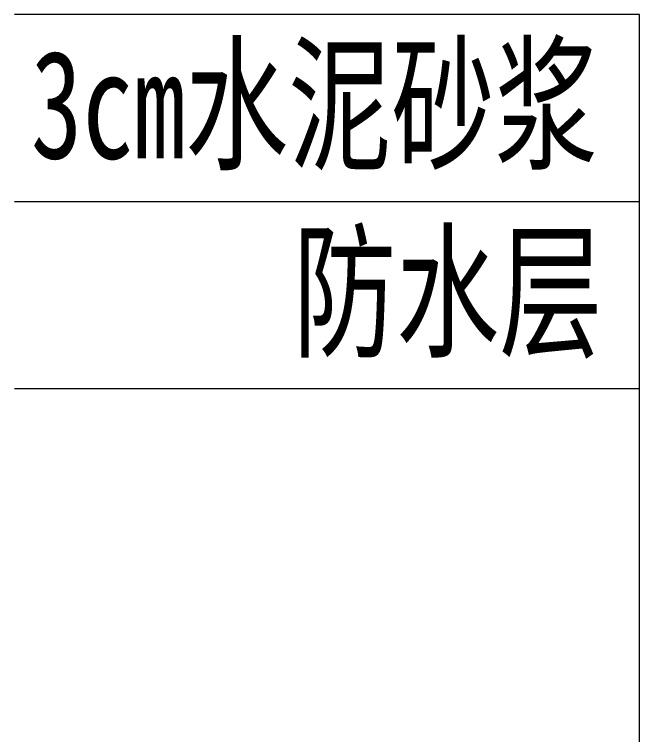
# Model space of a CAD drawing. Extents: x -2611510 to 954358, y -247163 to 181535.
# Drawn here: x 791672 to 796013, y -227536 to -222537 of the extents above; entities that cross this region are included whole.
import ezdxf

# ---------------------------------------------------------------- set-up
doc = ezdxf.new("R2010")
doc.units = 0
doc.layers.add('文字', color=7, linetype='Continuous', lineweight=15)
doc.layers.add('标注', color=3, linetype='Continuous', lineweight=18)
doc.styles.add('fs', font='仿宋_GB2312.TTF', dxfattribs={"width": 0.7})

msp = doc.modelspace()

# ---------------------------------------------------------------- linework, layer by layer
at = {"layer": '文字'}
for p, q in [((796013.3, -222536.6), (791672.4, -222536.6)), ((796013.3, -230470), (796013.3, -222536.6)), ((796013.3, -223836.6), (791672.4, -223836.6)), ((796013.3, -225136.6), (791672.4, -225136.6))]:
    msp.add_line(p, q, dxfattribs=at)

# ---------------------------------------------------------------- texts
at = {"layer": '标注', "color": 7, "style": 'fs', "width": 0.7}
for s, p in [('3cm水泥砂浆', (791786.6, -223536.6)), ('防水层', (793606.8, -224836.6))]:
    msp.add_text(s, height=750, rotation=0, dxfattribs=at).set_placement(p)

doc.saveas('drawing.dxf')
